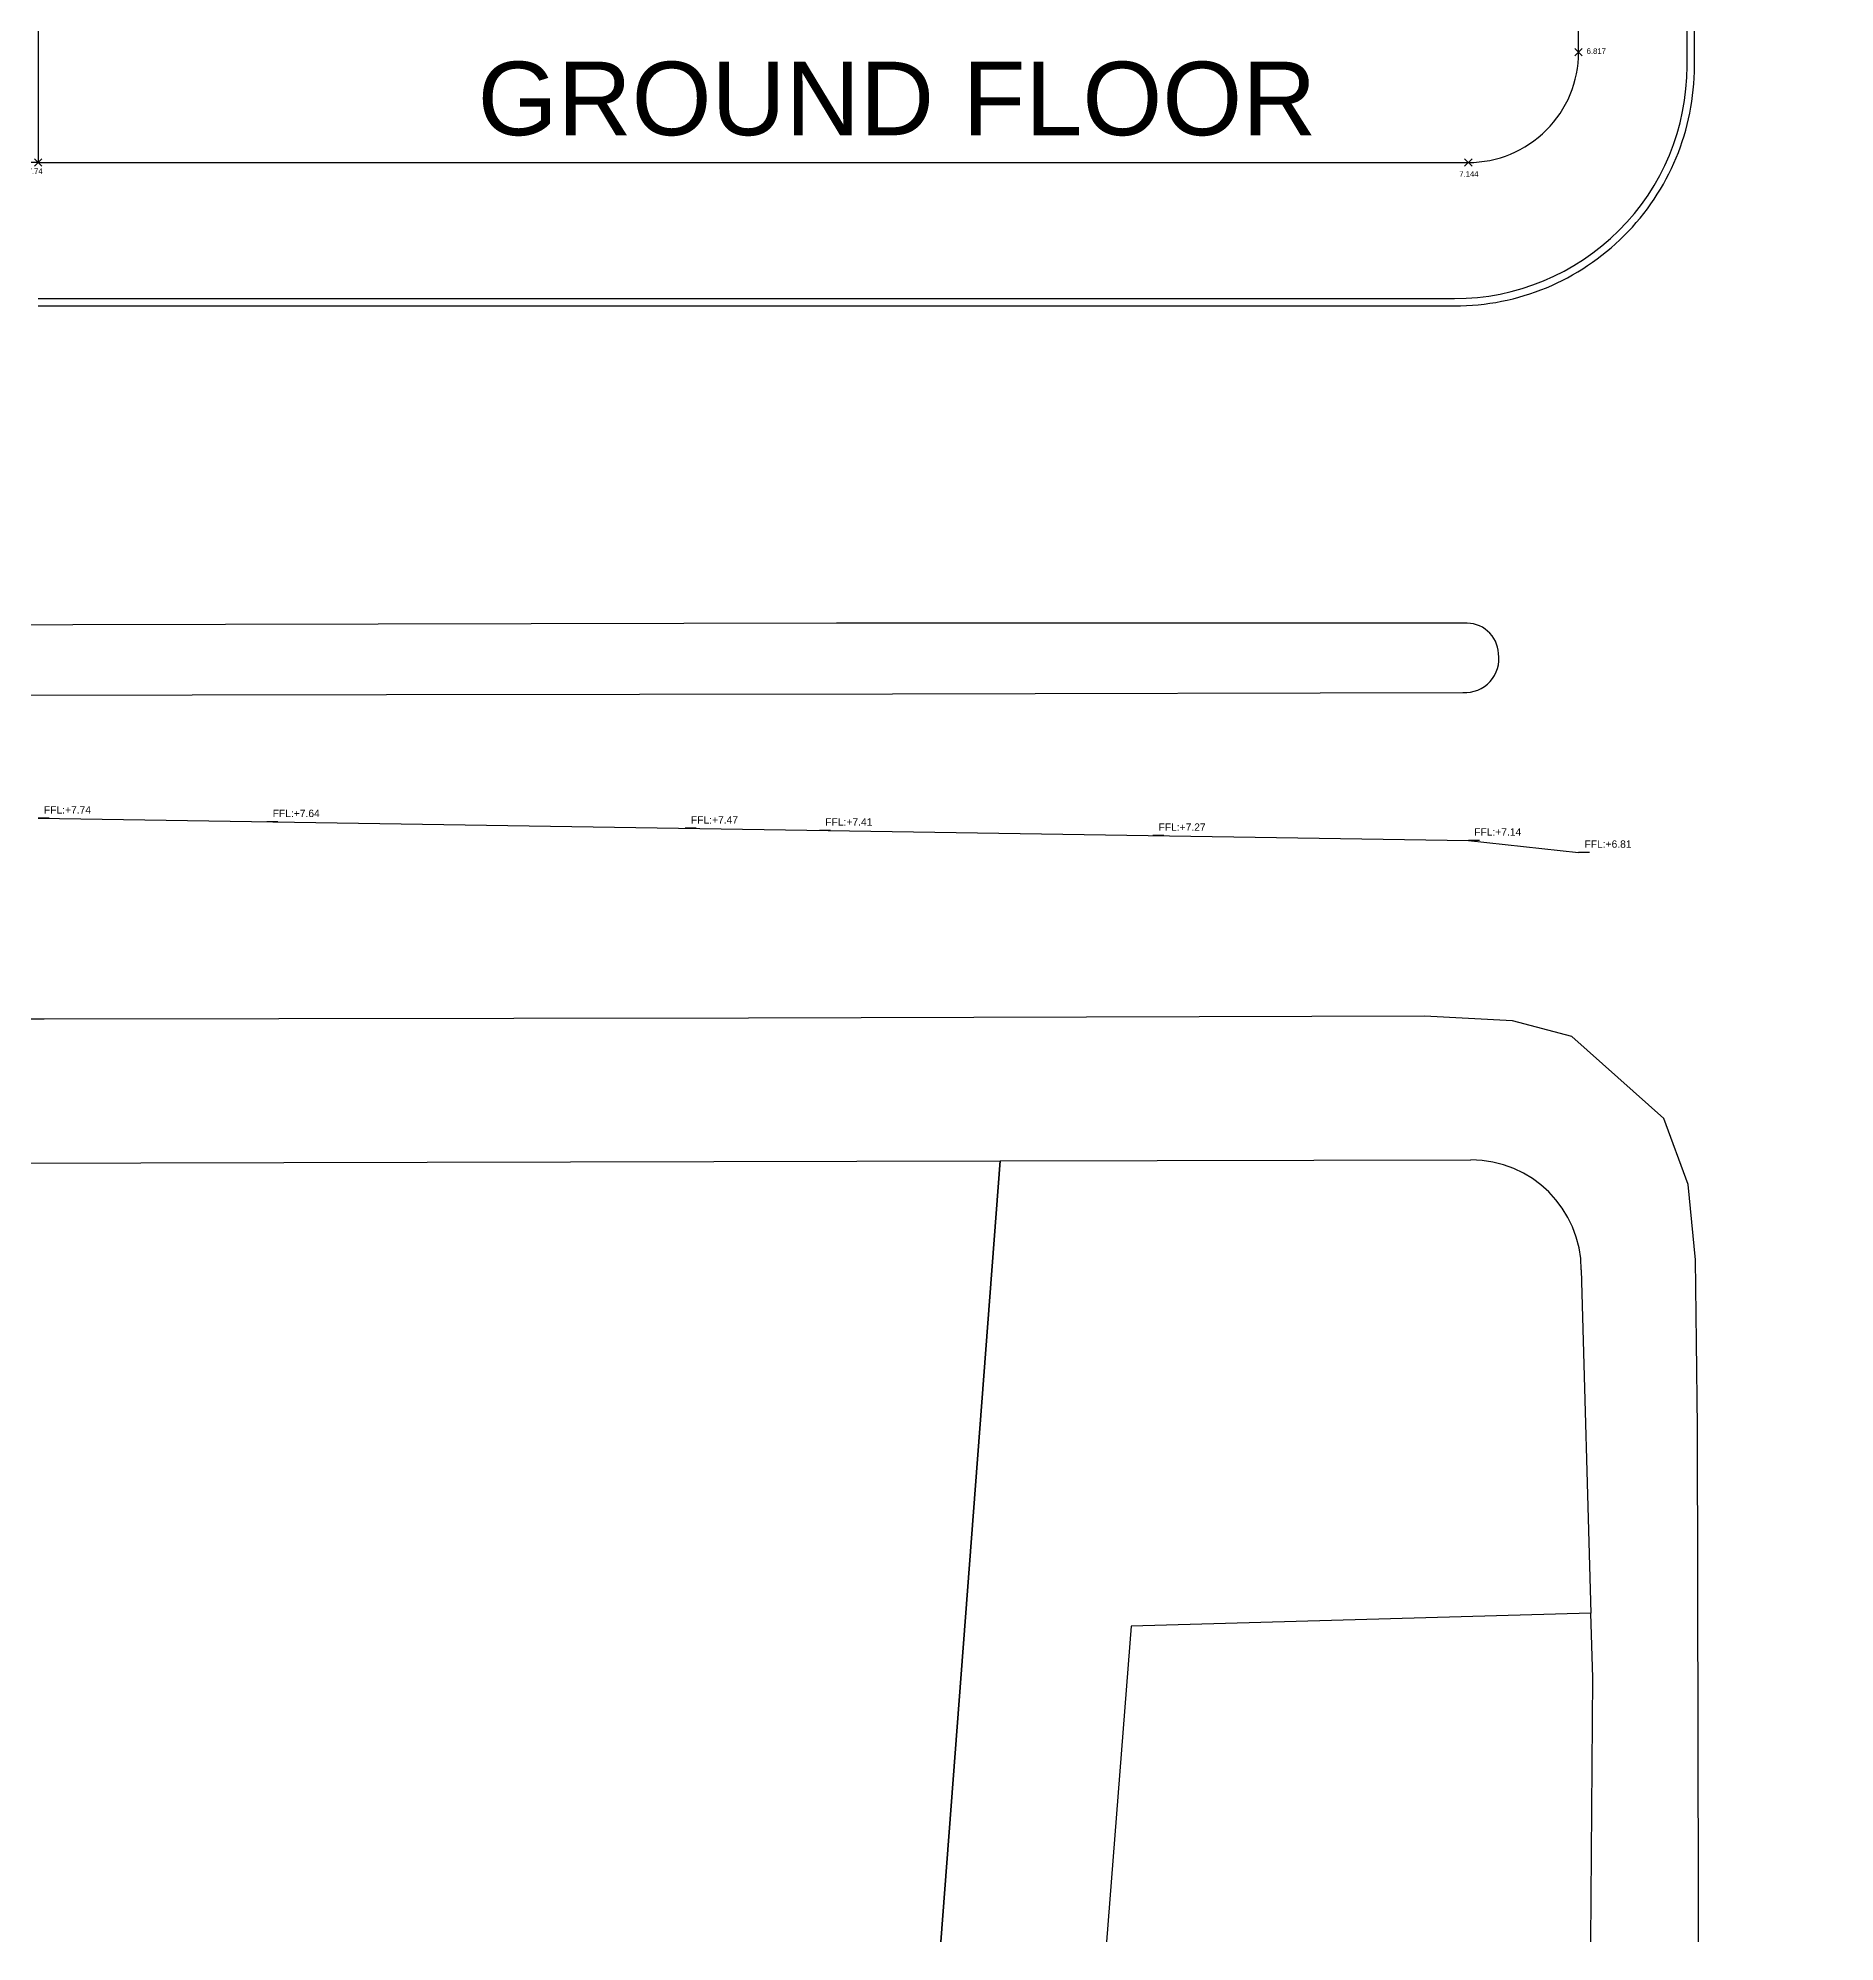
# Model space of a CAD drawing. Header units: inches. Extents: x -91 to 83, y -48 to 107.
# Drawn here: x 0 to 48.9, y -48.4 to 3.4 of the extents above; entities that cross this region are included whole.
import ezdxf

# ---------------------------------------------------------------- set-up
doc = ezdxf.new("R2010")
doc.units = ezdxf.units.IN
doc.header["$MEASUREMENT"] = 0
doc.header["$PDMODE"] = 3
doc.header["$PDSIZE"] = 0.1
doc.layers.get('0').update_dxf_attribs({"linetype": 'CONTINUOUS'})
doc.layers.get('DEFPOINTS').update_dxf_attribs({"linetype": 'CONTINUOUS'})
for name, color, linetype in [('Curbstone', 21, 'CONTINUOUS'), ('F-CURB-ASB', 4, 'CONTINUOUS'), ('OPENSPACE', 3, 'CONTINUOUS'), ('Parcelle$0$Levels-trottoir', 6, 'CONTINUOUS'), ('PN-PLOT', 5, 'CONTINUOUS'), ('S-BASEMENT 2$0$A-STR BASEMENT TF', 2, 'CONTINUOUS'), ('S-GROUND$0$N-PLOT', 5, 'CONTINUOUS')]:
    doc.layers.add(name, color=color, linetype=linetype)
doc.styles.add('A100-STEXT', font='ARIAL.TTF', dxfattribs={"height": 0.25})
doc.styles.add('PHIL3', font='swissl.ttf')
doc.styles.add('S-BASEMENT 2$0$STYLE1', font='ARIAL.TTF')
doc.dimstyles.new('A100-DIM-level', dxfattribs={"dimtxt": 0.2, "dimasz": 0.2, "dimexe": 0.1, "dimexo": 0.3, "dimgap": 0.1, "dimtad": 1, "dimzin": 1, "dimdsep": 46, "dimtxsty": 'PHIL3', "dimblk1": 'OBLIQUE', "dimblk2": 'OBLIQUE', "dimsah": 1, "dimcen": -0.05, "dimdle": 0.1, "dimclrd": 15, "dimclre": 15, "dimclrt": 3, "dimadec": 0, "dimazin": 0, "dimtfac": 0.28, "dimtix": 1, "dimtmove": 2, "dimatfit": 3, "dimldrblk": 'OBLIQUE', "dimfxl": 0, "dimtolj": 1, "dimlwd": -1, "dimlwe": -1, "dimarcsym": 0})

# ---------------------------------------------------------------- blocks, each defined once
blk = doc.blocks.new('A$C231C293C')
at = {"layer": 'Parcelle$0$Levels-trottoir'}
for p in [(41.908, 3), (0, 0), (38.908, 0)]:
    blk.add_point(p, dxfattribs=at)
at = {"layer": 'Parcelle$0$Levels-trottoir', "style": 'A100-STEXT'}
for s, p in [('6.817', (42.126, 2.956)), ('7.74', (-0.283, -0.307)), ('7.144', (38.661, -0.386))]:
    blk.add_text(s, height=0.15, rotation=359.8942, dxfattribs=at).set_placement(p)
blk = doc.blocks.new('*D164')
at = {"layer": 'DEFPOINTS', "color": 15}
blk.add_line((42.208, -18.765), (41.908, -18.765), dxfattribs=at)
at = {"layer": 'DEFPOINTS', "color": 0}
for p in [(41.908, -18.765), (41.908, -18.765), (48.881, -25.575)]:
    blk.add_point(p, dxfattribs=at)
at = {"layer": 'DEFPOINTS', "color": 3, "insert": (42.708, -18.536), "char_height": 0.2, "attachment_point": 5, "style": 'PHIL3'}
blk.add_mtext('\\A1;FFL:+6.81', dxfattribs=at)
blk = doc.blocks.new('_OBLIQUE')
at = {"color": 0, "linetype": 'ByBlock'}
blk.add_line((-0.5, -0.5), (0.5, 0.5), dxfattribs=at)
blk = doc.blocks.new('*D165')
at = {"layer": 'DEFPOINTS', "color": 15}
blk.add_line((39.208, -18.435), (38.908, -18.435), dxfattribs=at)
at = {"layer": 'DEFPOINTS', "color": 0}
for p in [(38.908, -18.435), (38.908, -18.435), (48.881, -25.575)]:
    blk.add_point(p, dxfattribs=at)
at = {"layer": 'DEFPOINTS', "color": 3, "insert": (39.708, -18.206), "char_height": 0.2, "attachment_point": 5, "style": 'PHIL3'}
blk.add_mtext('\\A1;FFL:+7.14', dxfattribs=at)
blk = doc.blocks.new('*D166')
at = {"layer": 'DEFPOINTS', "color": 15}
blk.add_line((0.3, -17.835), (0, -17.835), dxfattribs=at)
at = {"layer": 'DEFPOINTS', "color": 0}
for p in [(0, -17.835), (0, -17.835), (48.881, -25.575)]:
    blk.add_point(p, dxfattribs=at)
at = {"layer": 'DEFPOINTS', "color": 3, "insert": (0.8, -17.606), "char_height": 0.2, "attachment_point": 5, "style": 'PHIL3'}
blk.add_mtext('\\A1;FFL:+7.74', dxfattribs=at)
blk = doc.blocks.new('*D167')
at = {"layer": 'DEFPOINTS', "color": 15}
blk.add_line((6.523, -17.931), (6.223, -17.931), dxfattribs=at)
at = {"layer": 'DEFPOINTS', "color": 0}
for p in [(6.223, -17.931), (6.223, -17.931), (48.881, -25.575)]:
    blk.add_point(p, dxfattribs=at)
at = {"layer": 'DEFPOINTS', "color": 3, "insert": (7.023, -17.702), "char_height": 0.2, "attachment_point": 5, "style": 'PHIL3'}
blk.add_mtext('\\A1;FFL:+7.64', dxfattribs=at)
blk = doc.blocks.new('*D168')
at = {"layer": 'DEFPOINTS', "color": 15}
blk.add_line((17.901, -18.106), (17.601, -18.106), dxfattribs=at)
at = {"layer": 'DEFPOINTS', "color": 0}
for p in [(17.601, -18.106), (17.601, -18.106), (48.881, -25.575)]:
    blk.add_point(p, dxfattribs=at)
at = {"layer": 'DEFPOINTS', "color": 3, "insert": (18.401, -17.878), "char_height": 0.2, "attachment_point": 5, "style": 'PHIL3'}
blk.add_mtext('\\A1;FFL:+7.47', dxfattribs=at)
blk = doc.blocks.new('*D169')
at = {"layer": 'DEFPOINTS', "color": 15}
blk.add_line((21.556, -18.162), (21.256, -18.162), dxfattribs=at)
at = {"layer": 'DEFPOINTS', "color": 0}
for p in [(21.256, -18.162), (21.256, -18.162), (48.881, -25.575)]:
    blk.add_point(p, dxfattribs=at)
at = {"layer": 'DEFPOINTS', "color": 3, "insert": (22.056, -17.934), "char_height": 0.2, "attachment_point": 5, "style": 'PHIL3'}
blk.add_mtext('\\A1;FFL:+7.41', dxfattribs=at)
blk = doc.blocks.new('*D170')
at = {"layer": 'DEFPOINTS', "color": 15}
blk.add_line((30.621, -18.302), (30.321, -18.302), dxfattribs=at)
at = {"layer": 'DEFPOINTS', "color": 0}
for p in [(30.321, -18.302), (30.321, -18.302), (48.881, -25.575)]:
    blk.add_point(p, dxfattribs=at)
at = {"layer": 'DEFPOINTS', "color": 3, "insert": (31.121, -18.074), "char_height": 0.2, "attachment_point": 5, "style": 'PHIL3'}
blk.add_mtext('\\A1;FFL:+7.27', dxfattribs=at)
blk = doc.blocks.new('S-GROUND')
at = {"layer": 'S-GROUND$0$N-PLOT'}
blk.add_lwpolyline([(0, 0), (38.908, 0, 0.414214), (41.908, 3), (41.908, 55.455, 0.422955), (38.819, 58.453), (0, 57.298)], format="xyb", close=True, dxfattribs=at)

msp = doc.modelspace()

# ---------------------------------------------------------------- linework, layer by layer
at = {"layer": 'Curbstone'}
for points in [[(0, -3.9), (38.5334, -3.9, 0.4142136), (45.0584, 2.625), (45.0584, 55.4546, 0.4229554), (38.7254, 61.6019), (0, 60.4493)], [(0, -3.7), (38.5334, -3.7, 0.4142136), (44.8584, 2.625), (44.8584, 55.4546, 0.4229554), (38.7314, 61.402), (10.5845, 60.5643)]]:
    msp.add_lwpolyline(points, format="xyb", dxfattribs=at)
at = {"layer": 'DEFPOINTS'}
msp.add_lwpolyline([(0, -17.8347), (38.9084, -18.4347), (41.9084, -18.7647)], dxfattribs=at)
at = {"layer": 'F-CURB-ASB'}
for p, q in [((0.9483, -12.5748), (-23.7341, -12.626)), ((21.7186, -12.5311), (0.9483, -12.5748)), ((38.7887, -12.5297), (21.7186, -12.5311)), ((39.2838, -12.6368), (39.2838, -12.6368)), ((39.2838, -12.6368), (39.2838, -12.6368)), ((-13.2773, -14.5012), (9.4786, -14.4697)), ((9.4786, -14.4697), (23.2397, -14.4519)), ((23.2397, -14.4519), (38.7594, -14.4123)), ((0.1634, -23.2959), (-26.4836, -23.3328)), ((19.3282, -23.2689), (0.1634, -23.2959)), ((37.7137, -23.2178), (19.3282, -23.2689)), ((40.1054, -23.3422), (37.7137, -23.2178)), ((41.7259, -23.7716), (40.1054, -23.3422)), ((44.2243, -26.0026), (41.7259, -23.7716)), ((44.8862, -27.7953), (44.2243, -26.0026)), ((45.0879, -29.8459), (44.8862, -27.7953)), ((45.1151, -32.0762), (45.0879, -29.8459)), ((45.1432, -34.3893), (45.1151, -32.0762)), ((45.1653, -47.1471), (45.1432, -34.3893)), ((45.1687, -48.3926), (45.1653, -47.1471))]:
    msp.add_line(p, q, dxfattribs=at)
for centre, major_axis, start_param, end_param in [((38.8598, -13.3992), (0.6169, 0.6169), 5.5529995, 7.1501112), ((38.8202, -13.4927), (-0.6517, 0.6517), 2.2901708, 4.0812283)]:
    msp.add_ellipse(centre, major_axis=major_axis, ratio=1, start_param=start_param, end_param=end_param, dxfattribs=at)
at = {"layer": 'OPENSPACE'}
for p, q in [((24.5549, -48.3926), (26.175, -27.1506)), ((24.5549, -48.3926), (26.175, -27.1506)), ((26.175, -27.1506), (38.9735, -27.1224)), ((26.175, -27.1506), (26.175, -27.1506)), ((41.981, -30.1167), (42.2443, -39.4477)), ((29.7321, -39.8008), (29.0684, -48.3926)), ((42.2443, -39.4477), (29.7321, -39.8008))]:
    msp.add_line(p, q, dxfattribs=at)
msp.add_ellipse((38.9801, -30.1233), major_axis=(-0.0008, 3.0009), ratio=1, start_param=-1.5688479, end_param=0.0019484, dxfattribs=at)
at = {"layer": 'PN-PLOT'}
for p, q in [((0, 0), (-38.9671, -0.0857)), ((-7.7661, -27.2253), (26.175, -27.1507)), ((26.175, -27.1507), (24.5549, -48.3926)), ((42.2941, -41.2098), (42.2443, -39.4477)), ((42.243, -48.3926), (42.2941, -41.2098))]:
    msp.add_line(p, q, dxfattribs=at)

# ---------------------------------------------------------------- block references
for name in ['A$C231C293C', 'S-GROUND']:
    msp.add_blockref(name, (0, 0))

# ---------------------------------------------------------------- texts
at = {"layer": 'S-BASEMENT 2$0$A-STR BASEMENT TF', "style": 'S-BASEMENT 2$0$STYLE1'}
msp.add_text('GROUND FLOOR', height=2, dxfattribs=at).set_placement((11.9576, 0.7425))

# ---------------------------------------------------------------- dimensions: what is measured, and where the dimension line sits
at = {"layer": 'DEFPOINTS'}
for feature_location, picture, middle in [((0, -17.8347), '*D166', (0.8001, -17.6065)), ((6.2234, -17.9307), '*D167', (7.0235, -17.7024)), ((17.6009, -18.1061), '*D168', (18.401, -17.8779)), ((21.2559, -18.1625), '*D169', (22.056, -17.9343)), ((30.3209, -18.3023), '*D170', (31.121, -18.0741)), ((38.9084, -18.4347), '*D165', (39.7085, -18.2065)), ((41.9084, -18.7647), '*D164', (42.7085, -18.5365))]:
    dim = msp.add_ordinate_dim(feature_location=feature_location, offset=(0, 0), dtype=0, origin=(48.8807, -25.5747), dimstyle='A100-DIM-level', override={"dimpost": 'FFL:+<>'}, dxfattribs=at)
    dim.commit()
    dim.dimension.update_dxf_attribs({"geometry": picture, "text_midpoint": middle})

doc.saveas('drawing.dxf')
